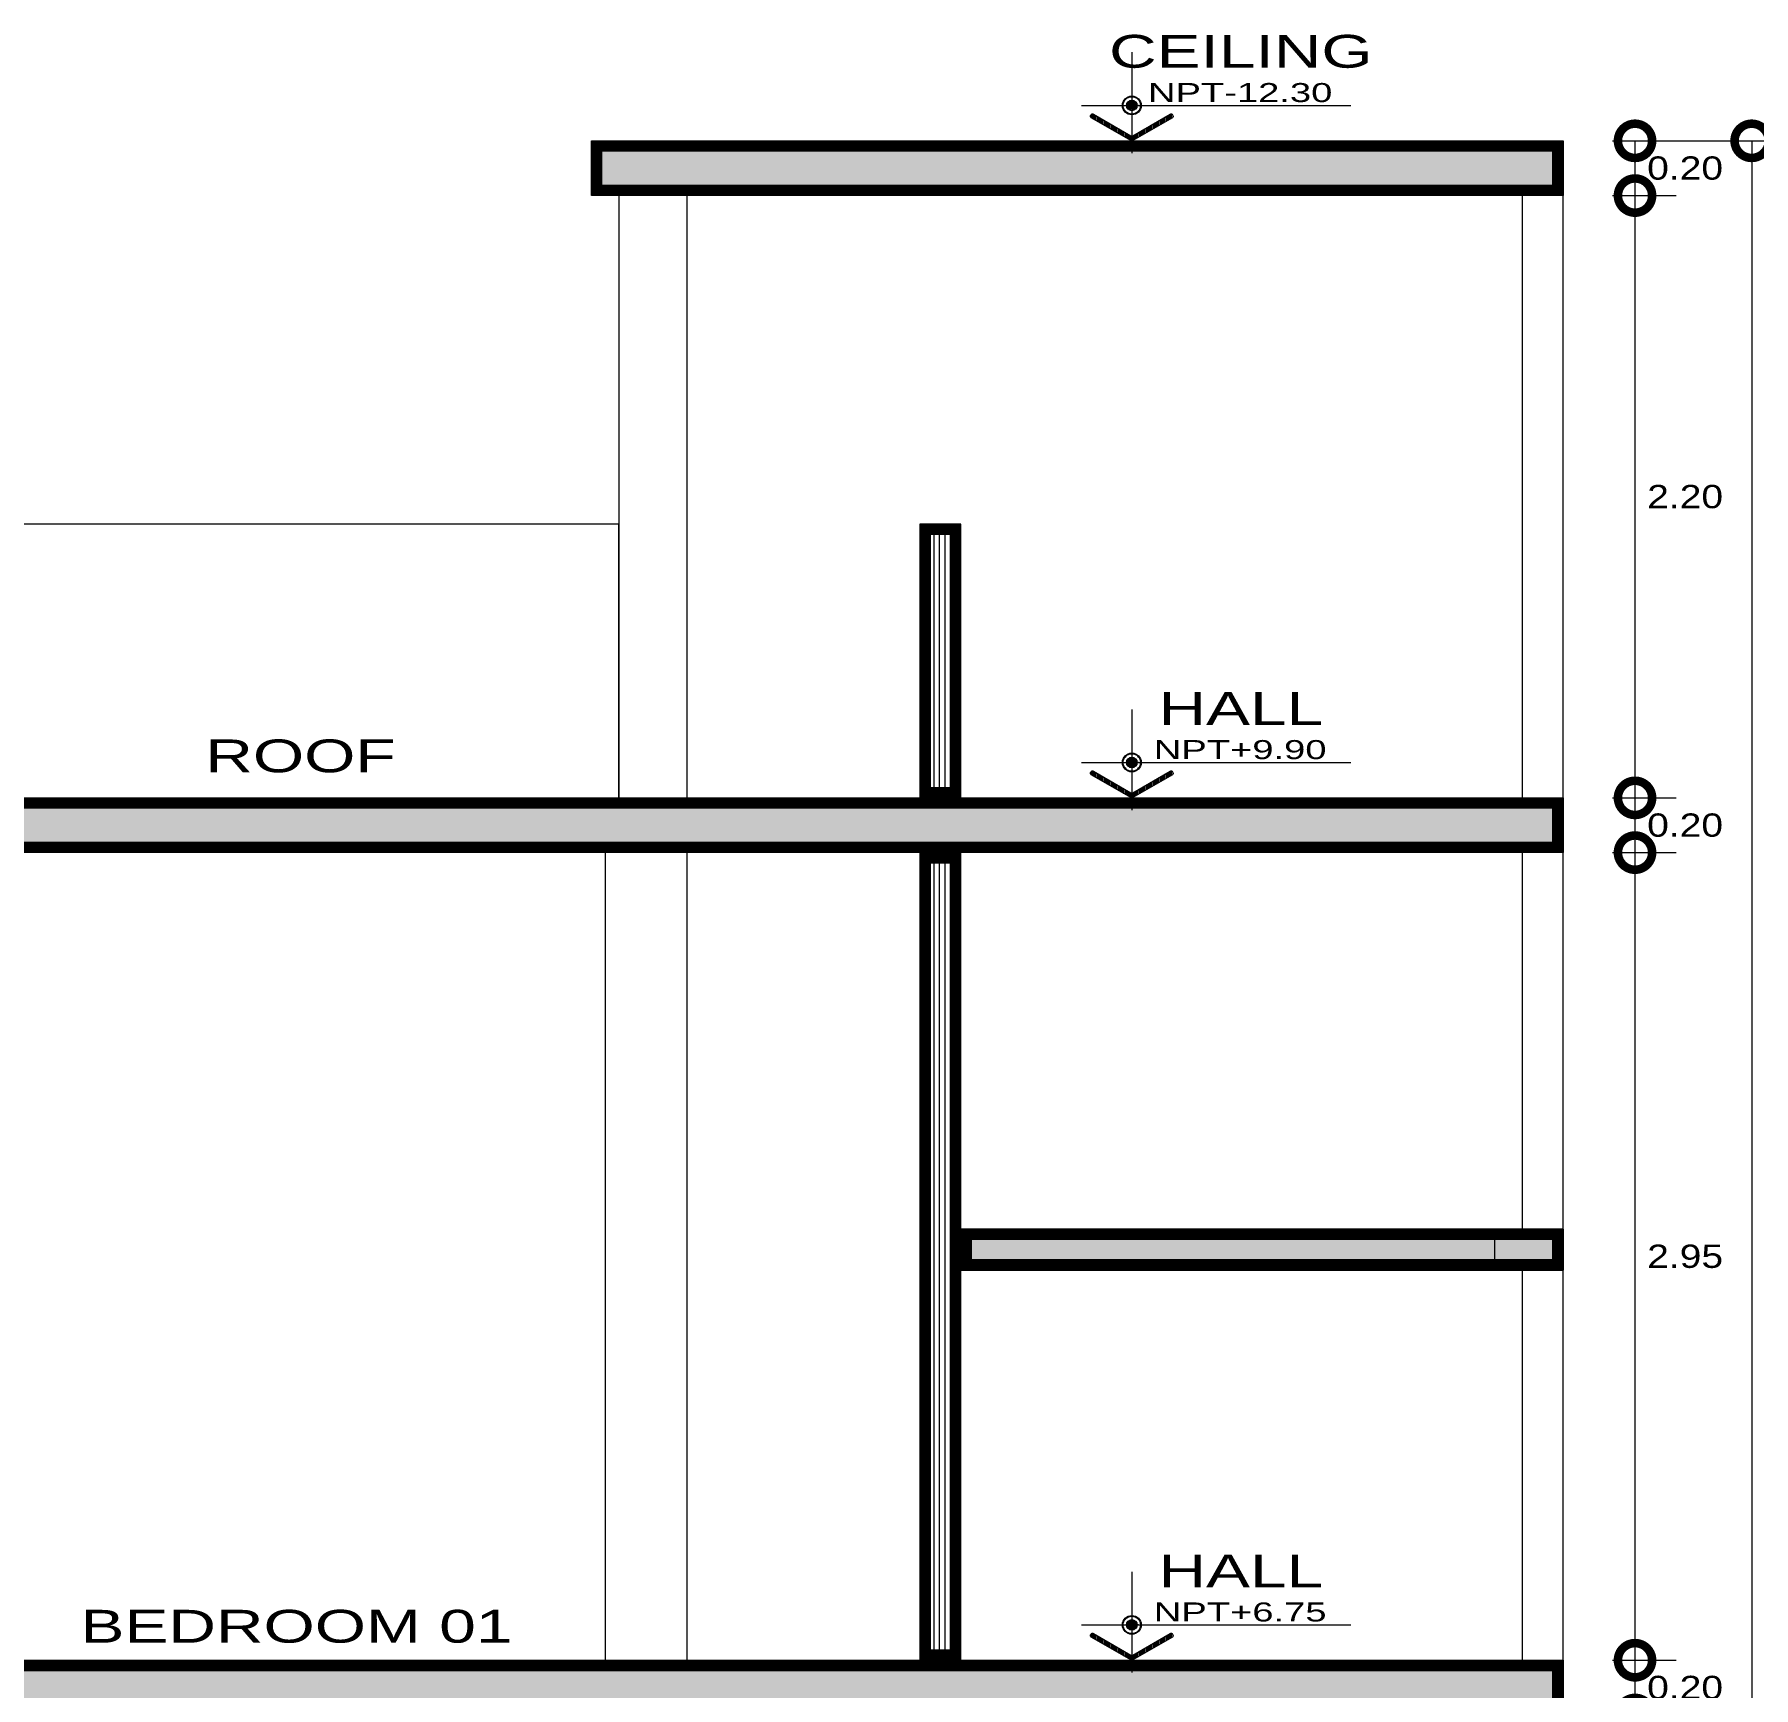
# Model space of a CAD drawing. Header units: millimetres. Extents: x 1555 to 3397, y 790 to 1592.
# Drawn here: x 1696.84 to 1703.12, y 798.01 to 804.05 of the extents above; entities that cross this region are included whole.
import ezdxf
from ezdxf.enums import TextEntityAlignment as Align

# ---------------------------------------------------------------- set-up
doc = ezdxf.new("R2010")
doc.units = ezdxf.units.MM
doc.layers.get('0').update_dxf_attribs({"lineweight": 5})
doc.layers.get('Defpoints').update_dxf_attribs({"lineweight": 5})
for name, color, linetype, lineweight in [('0-Hach de Muro Alto', 145, 'Continuous', 5), ('0-Muro Alto', 145, 'Continuous', 5), ('CONCRETO DE LOSA ALIGERADO', 251, 'Continuous', 5), ('COTAS', 7, 'Continuous', 9), ('LOSA STDIO ARQ', 7, 'Continuous', 13), ('MURO ELEV', 7, 'Continuous', 20), ('SOMBRA01', 250, 'Continuous', 20), ('TEXT2', 7, 'Continuous', 9), ('TEXTURA VARIOS', 251, 'Continuous', 9)]:
    doc.layers.add(name, color=color, linetype=linetype, lineweight=lineweight)
for name, color, linetype, lineweight, true_color in [('COLUMNA ELEVACION', 7, 'Continuous', 9, 0x44484a), ('FLECHAS NPT', 7, 'Continuous', 13, 0x51594d), ('RELLENO DE MURO CORTE', 7, 'Continuous', 5, 0x5b605f), ('TEXTOS NPT', 7, 'Continuous', 5, 0x54254a)]:
    doc.layers.add(name, color=color, linetype=linetype, lineweight=lineweight, true_color=true_color)
doc.styles.add('STYLE1-50EJES', font='swissel.ttf', dxfattribs={"width": 1.2, "height": 0.085})
doc.styles.add('TEXTO-AMBIENTES', font='GOTHIC.TTF', dxfattribs={"width": 1.5, "height": 0.125})
doc.dimstyles.new('DIM-1-50ejes', dxfattribs={"dimtxt": 0.085, "dimasz": 0.25, "dimexe": 0.15, "dimexo": 0.18, "dimgap": 0.03, "dimtad": 2, "dimtih": 1, "dimtoh": 1, "dimzin": 0, "dimdsep": 46, "dimtxsty": 'STYLE1-50EJES', "dimblk1": 'DOTSMALL', "dimblk2": 'DOTSMALL', "dimsah": 1, "dimcen": 2.75, "dimclrd": 256, "dimclre": 256, "dimclrt": 256, "dimazin": 0, "dimtfac": 1, "dimtix": 1, "dimtmove": 0, "dimatfit": 3, "dimldrblk": 'DOTSMALL', "dimfxl": 1, "dimfxlon": 1, "dimtolj": 1, "dimtzin": 0, "dimlwd": -1, "dimlwe": -1, "dimarcsym": 0})
pattern_1 = [(90, (-65.009883, 10.738239), (-0.02, 1e-18), [])]

# ---------------------------------------------------------------- blocks, each defined once
blk = doc.blocks.new('_DOTSMALL')
at = {"color": 0, "linetype": 'ByBlock', "const_width": 0.5}
blk.add_lwpolyline([(-0.0625, 0, 1), (0.0625, 0, 1)], format="xyb", close=True, dxfattribs=at)
blk = doc.blocks.new('*D500')
at = {"layer": 'COTAS', "transparency": 16777216}
for p, q in [((1702.6081, 798.1142), (1702.841, 798.1142)), ((1702.691, 797.9142), (1702.691, 798.1142)), ((1702.6081, 797.9142), (1702.841, 797.9142))]:
    blk.add_line(p, q, dxfattribs=at)
at = {"layer": 'Defpoints', "color": 0, "transparency": 16777216}
for p in [(1702.4281, 798.1142), (1702.691, 798.1142), (1702.4281, 797.9142)]:
    blk.add_point(p, dxfattribs=at)
at = {"layer": 'COTAS', "transparency": 16777216, "xscale": 0.25, "yscale": 0.25, "zscale": 0.25}
for p, rotation in [((1702.691, 798.1142), 90), ((1702.691, 797.9142), 270)]:
    blk.add_blockref('_DOTSMALL', p, dxfattribs=dict(at, rotation=rotation))
at = {"layer": 'COTAS', "transparency": 16777216, "insert": (1702.874, 798.0142), "char_height": 0.085, "attachment_point": 5, "style": 'STYLE1-50EJES'}
blk.add_mtext('\\A1;0.20', dxfattribs=at)
blk = doc.blocks.new('*D501')
at = {"layer": 'COTAS', "transparency": 16777216}
for p, q in [((1702.6081, 801.0642), (1702.841, 801.0642)), ((1702.691, 798.1142), (1702.691, 801.0642)), ((1702.6081, 798.1142), (1702.841, 798.1142))]:
    blk.add_line(p, q, dxfattribs=at)
at = {"layer": 'Defpoints', "color": 0, "transparency": 16777216}
for p in [(1702.4281, 801.0642), (1702.691, 801.0642), (1702.4281, 798.1142)]:
    blk.add_point(p, dxfattribs=at)
at = {"layer": 'COTAS', "transparency": 16777216, "xscale": 0.25, "yscale": 0.25, "zscale": 0.25}
for p, rotation in [((1702.691, 801.0642), 90), ((1702.691, 798.1142), 270)]:
    blk.add_blockref('_DOTSMALL', p, dxfattribs=dict(at, rotation=rotation))
at = {"layer": 'COTAS', "transparency": 16777216, "insert": (1702.8741, 799.5892), "char_height": 0.085, "attachment_point": 5, "style": 'STYLE1-50EJES'}
blk.add_mtext('\\A1;2.95', dxfattribs=at)
blk = doc.blocks.new('*D502')
at = {"layer": 'COTAS', "transparency": 16777216}
for p, q in [((1702.6081, 801.2642), (1702.841, 801.2642)), ((1702.691, 801.0642), (1702.691, 801.2642)), ((1702.6081, 801.0642), (1702.841, 801.0642))]:
    blk.add_line(p, q, dxfattribs=at)
at = {"layer": 'Defpoints', "color": 0, "transparency": 16777216}
for p in [(1702.4281, 801.2642), (1702.691, 801.2642), (1702.4281, 801.0642)]:
    blk.add_point(p, dxfattribs=at)
at = {"layer": 'COTAS', "transparency": 16777216, "xscale": 0.25, "yscale": 0.25, "zscale": 0.25}
for p, rotation in [((1702.691, 801.2642), 90), ((1702.691, 801.0642), 270)]:
    blk.add_blockref('_DOTSMALL', p, dxfattribs=dict(at, rotation=rotation))
at = {"layer": 'COTAS', "transparency": 16777216, "insert": (1702.874, 801.1642), "char_height": 0.085, "attachment_point": 5, "style": 'STYLE1-50EJES'}
blk.add_mtext('\\A1;0.20', dxfattribs=at)
blk = doc.blocks.new('*D503')
at = {"layer": 'COTAS', "transparency": 16777216}
for p, q in [((1702.6081, 803.4642), (1702.841, 803.4642)), ((1702.691, 801.2642), (1702.691, 803.4642)), ((1702.6081, 801.2642), (1702.841, 801.2642))]:
    blk.add_line(p, q, dxfattribs=at)
at = {"layer": 'Defpoints', "color": 0, "transparency": 16777216}
for p in [(1702.4281, 803.4642), (1702.691, 803.4642), (1702.4281, 801.2642)]:
    blk.add_point(p, dxfattribs=at)
at = {"layer": 'COTAS', "transparency": 16777216, "xscale": 0.25, "yscale": 0.25, "zscale": 0.25}
for p, rotation in [((1702.691, 803.4642), 90), ((1702.691, 801.2642), 270)]:
    blk.add_blockref('_DOTSMALL', p, dxfattribs=dict(at, rotation=rotation))
at = {"layer": 'COTAS', "transparency": 16777216, "insert": (1702.8741, 802.3642), "char_height": 0.085, "attachment_point": 5, "style": 'STYLE1-50EJES'}
blk.add_mtext('\\A1;2.20', dxfattribs=at)
blk = doc.blocks.new('*D504')
at = {"layer": 'COTAS', "transparency": 16777216}
for p, q in [((1702.6081, 803.6642), (1702.841, 803.6642)), ((1702.691, 803.4642), (1702.691, 803.6642)), ((1702.6081, 803.4642), (1702.841, 803.4642))]:
    blk.add_line(p, q, dxfattribs=at)
at = {"layer": 'Defpoints', "color": 0, "transparency": 16777216}
for p in [(1702.4281, 803.6642), (1702.691, 803.6642), (1702.4281, 803.4642)]:
    blk.add_point(p, dxfattribs=at)
at = {"layer": 'COTAS', "transparency": 16777216, "xscale": 0.25, "yscale": 0.25, "zscale": 0.25}
for p, rotation in [((1702.691, 803.6642), 90), ((1702.691, 803.4642), 270)]:
    blk.add_blockref('_DOTSMALL', p, dxfattribs=dict(at, rotation=rotation))
at = {"layer": 'COTAS', "transparency": 16777216, "insert": (1702.874, 803.5642), "char_height": 0.085, "attachment_point": 5, "style": 'STYLE1-50EJES'}
blk.add_mtext('\\A1;0.20', dxfattribs=at)
blk = doc.blocks.new('*D535')
at = {"layer": 'COTAS', "transparency": 16777216}
for p, q in [((1702.6081, 803.6642), (1703.2672, 803.6642)), ((1703.1172, 803.6642), (1703.1172, 791.3657)), ((1702.6081, 791.3657), (1703.2672, 791.3657))]:
    blk.add_line(p, q, dxfattribs=at)
at = {"layer": 'Defpoints', "color": 0, "transparency": 16777216}
for p in [(1702.4281, 803.6642), (1702.4281, 791.3657), (1703.1172, 791.3657)]:
    blk.add_point(p, dxfattribs=at)
at = {"layer": 'COTAS', "transparency": 16777216, "xscale": 0.25, "yscale": 0.25, "zscale": 0.25}
for p, rotation in [((1703.1172, 803.6642), 90), ((1703.1172, 791.3657), 270)]:
    blk.add_blockref('_DOTSMALL', p, dxfattribs=dict(at, rotation=rotation))
at = {"layer": 'COTAS', "transparency": 16777216, "insert": (1703.3422, 797.515), "char_height": 0.085, "attachment_point": 5, "style": 'STYLE1-50EJES'}
blk.add_mtext('\\A1;12.30', dxfattribs=at)

msp = doc.modelspace()

# ---------------------------------------------------------------- hatches: boundary and pattern name
at = {"layer": 'CONCRETO DE LOSA ALIGERADO'}
h = msp.add_hatch(dxfattribs=at)
h.set_pattern_fill('CONCRETE', color=256, scale=0.18, style=0, pattern_type=2)
h.set_pattern_definition([(45, (277.87152, -157.15642), (0, 0.180000819), [0.0254556, -0.050913, 0.0127278, -0.0763668, 0.0254556, -0.063639641]), (135, (277.98852, -157.14742), (-0.180000819, 0), [0.02545578, -0.0381834, 0.0127278, -0.063639, 0.02545578, -0.089096681]), (63.434949, (277.84452, -157.183415), (9e-12, 0.18), [0.020124, -0.080496, 0.020124, -0.080502118]), (116.565051, (277.84452, -157.183415), (-7e-11, 0.18), [0.020124, -0.080496, 0.020124, -0.080502118]), (0, (277.84452, -157.16542), (0, 0.18), [0.009, -0.072, 0.018, -0.072, 0.009]), (0, (277.84452, -157.13842), (0, 0.18), [-0.027, 0.018, -0.072, 0, -0.063, 0]), (0, (277.84452, -157.12942), (0, 0.18), [-0.072, 0, -0.054, 0.018, -0.036, 0]), (0, (277.84452, -157.10242), (0, 0.18), [-0.036, 0, -0.045, 0.018, -0.081, 0]), (0, (277.84452, -157.07542), (0, 0.18), [-0.036, 0.018, -0.072, 0.018, -0.036, 0]), (0, (277.84452, -157.03042), (0, 0.18), [-0.027, 0.018, -0.036, 0, -0.099, 0]), (0, (277.84452, -157.02142), (0, 0.18), [-0.036, 0, -0.108, 0.018, -0.018, 0]), (90, (277.85352, -157.14742), (-0.18, 0), [-0.054, 0, -0.054, 0, -0.072, 0]), (90, (277.87152, -157.18342), (-0.18, 0), [-0.027, 0.018, -0.072, 0, -0.063, 0]), (90, (277.88952, -157.18342), (-0.18, 0), [-0.072, 0, -0.063, 0.018, -0.027, 0]), (90, (277.98852, -157.18342), (-0.18, 0), [-0.036, 0.018, -0.09, 0.018, -0.018, 0]), (90, (277.86252, -157.16542), (-0.18, 0), [-0.054, 0, -0.063, 0, -0.063, 0]), (90, (277.88052, -157.16542), (-0.18, 0), [-0.045, 0, -0.099, 0, -0.036, 0]), (90, (277.89852, -157.15642), (-0.18, 0), [-0.09, 0, -0.027, 0, -0.063, 0]), (90, (277.90752, -157.17442), (-0.18, 0), [-0.081, 0, -0.036, 0, -0.045, 0]), (90, (277.92552, -157.14742), (-0.18, 0), [-0.072, 0, -0.027, 0, -0.072, 0]), (90, (277.93452, -157.13842), (-0.18, 0), [-0.081, 0, -0.036, 0, -0.063, 0]), (90, (277.94352, -157.18342), (-0.18, 0), [-0.108, 0, -0.045, 0, -0.027, 0]), (90, (277.95252, -157.15642), (-0.18, 0), [-0.036, 0, -0.072, 0, -0.072, 0]), (90, (277.96152, -157.16542), (-0.18, 0), [-0.081, 0, -0.045, 0, -0.054, 0]), (90, (277.97052, -157.17442), (-0.18, 0), [-0.072, 0, -0.054, 0, -0.054, 0]), (90, (277.98852, -157.16542), (-0.18, 0), [-0.054, 0, -0.054, 0, -0.072, 0]), (90, (278.00652, -157.15642), (-0.18, 0), [-0.072, 0, -0.036, 0, -0.072, 0]), (90, (278.01552, -157.14742), (-0.18, 0), [-0.027, 0, -0.108, 0, -0.045, 0])])
h.paths.add_polyline_path([(1702.42814, 803.46421), (1702.42814, 803.66421), (1698.87814, 803.66421), (1698.87814, 803.46421)])
h = msp.add_hatch(dxfattribs=at)
h.set_pattern_fill('CONCRETE', color=256, scale=0.18, style=0, pattern_type=2)
h.set_pattern_definition([(45, (270.22152, -159.55642), (0, 0.180000819), [0.0254556, -0.050913, 0.0127278, -0.0763668, 0.0254556, -0.063639641]), (135, (270.33852, -159.54742), (-0.180000819, 0), [0.02545578, -0.0381834, 0.0127278, -0.063639, 0.02545578, -0.089096681]), (63.434949, (270.19452, -159.583415), (9e-12, 0.18), [0.020124, -0.080496, 0.020124, -0.080502118]), (116.565051, (270.19452, -159.583415), (-7e-11, 0.18), [0.020124, -0.080496, 0.020124, -0.080502118]), (0, (270.19452, -159.56542), (0, 0.18), [0.009, -0.072, 0.018, -0.072, 0.009]), (0, (270.19452, -159.53842), (0, 0.18), [-0.027, 0.018, -0.072, 0, -0.063, 0]), (0, (270.19452, -159.52942), (0, 0.18), [-0.072, 0, -0.054, 0.018, -0.036, 0]), (0, (270.19452, -159.50242), (0, 0.18), [-0.036, 0, -0.045, 0.018, -0.081, 0]), (0, (270.19452, -159.47542), (0, 0.18), [-0.036, 0.018, -0.072, 0.018, -0.036, 0]), (0, (270.19452, -159.43042), (0, 0.18), [-0.027, 0.018, -0.036, 0, -0.099, 0]), (0, (270.19452, -159.42142), (0, 0.18), [-0.036, 0, -0.108, 0.018, -0.018, 0]), (90, (270.20352, -159.54742), (-0.18, 0), [-0.054, 0, -0.054, 0, -0.072, 0]), (90, (270.22152, -159.58342), (-0.18, 0), [-0.027, 0.018, -0.072, 0, -0.063, 0]), (90, (270.23952, -159.58342), (-0.18, 0), [-0.072, 0, -0.063, 0.018, -0.027, 0]), (90, (270.33852, -159.58342), (-0.18, 0), [-0.036, 0.018, -0.09, 0.018, -0.018, 0]), (90, (270.21252, -159.56542), (-0.18, 0), [-0.054, 0, -0.063, 0, -0.063, 0]), (90, (270.23052, -159.56542), (-0.18, 0), [-0.045, 0, -0.099, 0, -0.036, 0]), (90, (270.24852, -159.55642), (-0.18, 0), [-0.09, 0, -0.027, 0, -0.063, 0]), (90, (270.25752, -159.57442), (-0.18, 0), [-0.081, 0, -0.036, 0, -0.045, 0]), (90, (270.27552, -159.54742), (-0.18, 0), [-0.072, 0, -0.027, 0, -0.072, 0]), (90, (270.28452, -159.53842), (-0.18, 0), [-0.081, 0, -0.036, 0, -0.063, 0]), (90, (270.29352, -159.58342), (-0.18, 0), [-0.108, 0, -0.045, 0, -0.027, 0]), (90, (270.30252, -159.55642), (-0.18, 0), [-0.036, 0, -0.072, 0, -0.072, 0]), (90, (270.31152, -159.56542), (-0.18, 0), [-0.081, 0, -0.045, 0, -0.054, 0]), (90, (270.32052, -159.57442), (-0.18, 0), [-0.072, 0, -0.054, 0, -0.054, 0]), (90, (270.33852, -159.56542), (-0.18, 0), [-0.054, 0, -0.054, 0, -0.072, 0]), (90, (270.35652, -159.55642), (-0.18, 0), [-0.072, 0, -0.036, 0, -0.072, 0]), (90, (270.36552, -159.54742), (-0.18, 0), [-0.027, 0, -0.108, 0, -0.045, 0])])
h.paths.add_polyline_path([(1702.42814, 801.06421), (1702.42814, 801.26421), (1690.72814, 801.26421), (1690.72814, 801.06421)])
h = msp.add_hatch(dxfattribs=at)
h.set_pattern_fill('CONCRETE', color=256, scale=0.18, style=0, pattern_type=2)
h.set_pattern_definition([(45, (279.22152, -161.13142), (0, 0.180000819), [0.0254556, -0.050913, 0.0127278, -0.0763668, 0.0254556, -0.063639641]), (135, (279.33852, -161.12242), (-0.180000819, 0), [0.02545578, -0.0381834, 0.0127278, -0.063639, 0.02545578, -0.089096681]), (63.434949, (279.19452, -161.158415), (9e-12, 0.18), [0.020124, -0.080496, 0.020124, -0.080502118]), (116.565051, (279.19452, -161.158415), (-7e-11, 0.18), [0.020124, -0.080496, 0.020124, -0.080502118]), (0, (279.19452, -161.14042), (0, 0.18), [0.009, -0.072, 0.018, -0.072, 0.009]), (0, (279.19452, -161.11342), (0, 0.18), [-0.027, 0.018, -0.072, 0, -0.063, 0]), (0, (279.19452, -161.10442), (0, 0.18), [-0.072, 0, -0.054, 0.018, -0.036, 0]), (0, (279.19452, -161.07742), (0, 0.18), [-0.036, 0, -0.045, 0.018, -0.081, 0]), (0, (279.19452, -161.05042), (0, 0.18), [-0.036, 0.018, -0.072, 0.018, -0.036, 0]), (0, (279.19452, -161.00542), (0, 0.18), [-0.027, 0.018, -0.036, 0, -0.099, 0]), (0, (279.19452, -160.99642), (0, 0.18), [-0.036, 0, -0.108, 0.018, -0.018, 0]), (90, (279.20352, -161.12242), (-0.18, 0), [-0.054, 0, -0.054, 0, -0.072, 0]), (90, (279.22152, -161.15842), (-0.18, 0), [-0.027, 0.018, -0.072, 0, -0.063, 0]), (90, (279.23952, -161.15842), (-0.18, 0), [-0.072, 0, -0.063, 0.018, -0.027, 0]), (90, (279.33852, -161.15842), (-0.18, 0), [-0.036, 0.018, -0.09, 0.018, -0.018, 0]), (90, (279.21252, -161.14042), (-0.18, 0), [-0.054, 0, -0.063, 0, -0.063, 0]), (90, (279.23052, -161.14042), (-0.18, 0), [-0.045, 0, -0.099, 0, -0.036, 0]), (90, (279.24852, -161.13142), (-0.18, 0), [-0.09, 0, -0.027, 0, -0.063, 0]), (90, (279.25752, -161.14942), (-0.18, 0), [-0.081, 0, -0.036, 0, -0.045, 0]), (90, (279.27552, -161.12242), (-0.18, 0), [-0.072, 0, -0.027, 0, -0.072, 0]), (90, (279.28452, -161.11342), (-0.18, 0), [-0.081, 0, -0.036, 0, -0.063, 0]), (90, (279.29352, -161.15842), (-0.18, 0), [-0.108, 0, -0.045, 0, -0.027, 0]), (90, (279.30252, -161.13142), (-0.18, 0), [-0.036, 0, -0.072, 0, -0.072, 0]), (90, (279.31152, -161.14042), (-0.18, 0), [-0.081, 0, -0.045, 0, -0.054, 0]), (90, (279.32052, -161.14942), (-0.18, 0), [-0.072, 0, -0.054, 0, -0.054, 0]), (90, (279.33852, -161.14042), (-0.18, 0), [-0.054, 0, -0.054, 0, -0.072, 0]), (90, (279.35652, -161.13142), (-0.18, 0), [-0.072, 0, -0.036, 0, -0.072, 0]), (90, (279.36552, -161.12242), (-0.18, 0), [-0.027, 0, -0.108, 0, -0.045, 0])])
h.paths.add_polyline_path([(1700.22814, 799.53921), (1702.42814, 799.53921), (1702.42814, 799.68921), (1700.22814, 799.68921)])
h = msp.add_hatch(dxfattribs=at)
h.set_pattern_fill('CONCRETE', color=256, scale=0.18, style=0, pattern_type=2)
h.set_pattern_definition([(45, (270.22152, -162.70642), (0, 0.180000819), [0.0254556, -0.050913, 0.0127278, -0.0763668, 0.0254556, -0.063639641]), (135, (270.33852, -162.69742), (-0.180000819, 0), [0.02545578, -0.0381834, 0.0127278, -0.063639, 0.02545578, -0.089096681]), (63.434949, (270.19452, -162.733415), (9e-12, 0.18), [0.020124, -0.080496, 0.020124, -0.080502118]), (116.565051, (270.19452, -162.733415), (-7e-11, 0.18), [0.020124, -0.080496, 0.020124, -0.080502118]), (0, (270.19452, -162.71542), (0, 0.18), [0.009, -0.072, 0.018, -0.072, 0.009]), (0, (270.19452, -162.68842), (0, 0.18), [-0.027, 0.018, -0.072, 0, -0.063, 0]), (0, (270.19452, -162.67942), (0, 0.18), [-0.072, 0, -0.054, 0.018, -0.036, 0]), (0, (270.19452, -162.65242), (0, 0.18), [-0.036, 0, -0.045, 0.018, -0.081, 0]), (0, (270.19452, -162.62542), (0, 0.18), [-0.036, 0.018, -0.072, 0.018, -0.036, 0]), (0, (270.19452, -162.58042), (0, 0.18), [-0.027, 0.018, -0.036, 0, -0.099, 0]), (0, (270.19452, -162.57142), (0, 0.18), [-0.036, 0, -0.108, 0.018, -0.018, 0]), (90, (270.20352, -162.69742), (-0.18, 0), [-0.054, 0, -0.054, 0, -0.072, 0]), (90, (270.22152, -162.73342), (-0.18, 0), [-0.027, 0.018, -0.072, 0, -0.063, 0]), (90, (270.23952, -162.73342), (-0.18, 0), [-0.072, 0, -0.063, 0.018, -0.027, 0]), (90, (270.33852, -162.73342), (-0.18, 0), [-0.036, 0.018, -0.09, 0.018, -0.018, 0]), (90, (270.21252, -162.71542), (-0.18, 0), [-0.054, 0, -0.063, 0, -0.063, 0]), (90, (270.23052, -162.71542), (-0.18, 0), [-0.045, 0, -0.099, 0, -0.036, 0]), (90, (270.24852, -162.70642), (-0.18, 0), [-0.09, 0, -0.027, 0, -0.063, 0]), (90, (270.25752, -162.72442), (-0.18, 0), [-0.081, 0, -0.036, 0, -0.045, 0]), (90, (270.27552, -162.69742), (-0.18, 0), [-0.072, 0, -0.027, 0, -0.072, 0]), (90, (270.28452, -162.68842), (-0.18, 0), [-0.081, 0, -0.036, 0, -0.063, 0]), (90, (270.29352, -162.73342), (-0.18, 0), [-0.108, 0, -0.045, 0, -0.027, 0]), (90, (270.30252, -162.70642), (-0.18, 0), [-0.036, 0, -0.072, 0, -0.072, 0]), (90, (270.31152, -162.71542), (-0.18, 0), [-0.081, 0, -0.045, 0, -0.054, 0]), (90, (270.32052, -162.72442), (-0.18, 0), [-0.072, 0, -0.054, 0, -0.054, 0]), (90, (270.33852, -162.71542), (-0.18, 0), [-0.054, 0, -0.054, 0, -0.072, 0]), (90, (270.35652, -162.70642), (-0.18, 0), [-0.072, 0, -0.036, 0, -0.072, 0]), (90, (270.36552, -162.69742), (-0.18, 0), [-0.027, 0, -0.108, 0, -0.045, 0])])
h.paths.add_polyline_path([(1702.42814, 797.91421), (1702.42814, 798.11421), (1690.97814, 798.11421), (1690.97814, 797.91421)])
at = {"layer": 'FLECHAS NPT'}
h = msp.add_hatch(color=256, dxfattribs=at)
h.paths.add_polyline_path([(1700.8524, 803.77802), (1700.8524, 803.79337), (1700.83705, 803.79337, 0.4142136)])
h.paths.add_polyline_path([(1700.86774, 803.79337), (1700.8524, 803.79337), (1700.8524, 803.77802, 0.4142136)])
h.paths.add_polyline_path([(1700.86774, 803.79337, 0.4142136), (1700.8524, 803.80871), (1700.8524, 803.79337)])
h.paths.add_polyline_path([(1700.8524, 803.79337), (1700.8524, 803.80871, 0.4142136), (1700.83705, 803.79337)])
h = msp.add_hatch(dxfattribs=at)
h.set_pattern_fill('ANSI31', color=256, scale=0.040926, angle=45, style=0)
h.set_pattern_definition([(90, (1664.1488704, 809.99396), (0.0051157655, 0), [])])
h.paths.add_polyline_path([(1700.71191, 803.76185, 0.4142136), (1700.70353, 803.7596), (1700.70199, 803.75694, 0.4142136), (1700.70424, 803.74856), (1700.84856, 803.66523, 0.1316525), (1700.8524, 803.66421), (1700.8524, 803.68193, -0.1316525), (1700.84856, 803.68296)])
h.paths.add_polyline_path([(1700.85623, 803.68296, -0.1316525), (1700.8524, 803.68193), (1700.8524, 803.66421, 0.1316525), (1700.85623, 803.66523), (1701.00055, 803.74856, 0.4142136), (1701.0028, 803.75694), (1701.00126, 803.7596, 0.4142136), (1700.99288, 803.76185)])
h = msp.add_hatch(dxfattribs=at)
h.set_pattern_fill('ANSI31', color=256, scale=0.040926, angle=45, style=0)
h.set_pattern_definition([(90, (1664.1488704, 807.59396), (0.0051157655, 0), [])])
h.paths.add_polyline_path([(1700.71191, 801.36185, 0.4142136), (1700.70353, 801.3596), (1700.70199, 801.35694, 0.4142136), (1700.70424, 801.34856), (1700.84856, 801.26523, 0.1316525), (1700.8524, 801.26421), (1700.8524, 801.28193, -0.1316525), (1700.84856, 801.28296)])
h.paths.add_polyline_path([(1700.85623, 801.28296, -0.1316525), (1700.8524, 801.28193), (1700.8524, 801.26421, 0.1316525), (1700.85623, 801.26523), (1701.00055, 801.34856, 0.4142136), (1701.0028, 801.35694), (1701.00126, 801.3596, 0.4142136), (1700.99288, 801.36185)])
h = msp.add_hatch(color=256, dxfattribs=at)
h.paths.add_polyline_path([(1700.8524, 801.37802), (1700.8524, 801.39337), (1700.83705, 801.39337, 0.4142136)])
h.paths.add_polyline_path([(1700.86774, 801.39337), (1700.8524, 801.39337), (1700.8524, 801.37802, 0.4142136)])
h.paths.add_polyline_path([(1700.86774, 801.39337, 0.4142136), (1700.8524, 801.40871), (1700.8524, 801.39337)])
h.paths.add_polyline_path([(1700.8524, 801.39337), (1700.8524, 801.40871, 0.4142136), (1700.83705, 801.39337)])
h = msp.add_hatch(dxfattribs=at)
h.set_pattern_fill('ANSI31', color=256, scale=0.040926, angle=45, style=0)
h.set_pattern_definition([(90, (1664.1488704, 804.44396), (0.0051157655, 0), [])])
h.paths.add_polyline_path([(1700.71191, 798.21185, 0.4142136), (1700.70353, 798.2096), (1700.70199, 798.20694, 0.4142136), (1700.70424, 798.19856), (1700.84856, 798.11523, 0.1316525), (1700.8524, 798.11421), (1700.8524, 798.13193, -0.1316525), (1700.84856, 798.13296)])
h.paths.add_polyline_path([(1700.85623, 798.13296, -0.1316525), (1700.8524, 798.13193), (1700.8524, 798.11421, 0.1316525), (1700.85623, 798.11523), (1701.00055, 798.19856, 0.4142136), (1701.0028, 798.20694), (1701.00126, 798.2096, 0.4142136), (1700.99288, 798.21185)])
h = msp.add_hatch(color=256, dxfattribs=at)
h.paths.add_polyline_path([(1700.8524, 798.22802), (1700.8524, 798.24337), (1700.83705, 798.24337, 0.4142136)])
h.paths.add_polyline_path([(1700.86774, 798.24337), (1700.8524, 798.24337), (1700.8524, 798.22802, 0.4142136)])
h.paths.add_polyline_path([(1700.86774, 798.24337, 0.4142136), (1700.8524, 798.25871), (1700.8524, 798.24337)])
h.paths.add_polyline_path([(1700.8524, 798.24337), (1700.8524, 798.25871, 0.4142136), (1700.83705, 798.24337)])
at = {"layer": 'RELLENO DE MURO CORTE'}
h = msp.add_hatch(dxfattribs=at)
h.set_pattern_fill('_USER', color=256, scale=0.02, angle=90, style=0, pattern_type=0)
h.set_pattern_definition(pattern_1)
h.paths.add_polyline_path([(1700.20814, 802.24421), (1700.09814, 802.24421), (1700.09814, 801.28421), (1700.20814, 801.28421)])
h = msp.add_hatch(dxfattribs=at)
h.set_pattern_fill('_USER', color=256, scale=0.02, angle=90, style=0, pattern_type=0)
h.set_pattern_definition(pattern_1)
h.paths.add_polyline_path([(1700.20814, 801.04421), (1700.09814, 801.04421), (1700.09814, 798.13421), (1700.20814, 798.13421)])
at = {"layer": 'TEXTURA VARIOS'}
h = msp.add_hatch(color=256, dxfattribs=at)
h.paths.add_polyline_path([(1700.8524, 803.82758), (1700.8524, 803.82508, -0.4142136), (1700.88411, 803.79337), (1700.88661, 803.79337, 0.4142136)])
h.paths.add_polyline_path([(1700.82068, 803.79337), (1700.81818, 803.79337, 0.4142136), (1700.8524, 803.75915), (1700.8524, 803.76165, -0.4142136)])
h = msp.add_hatch(color=256, dxfattribs=at)
h.paths.add_polyline_path([(1700.8524, 803.80758), (1700.8524, 803.81258, 0.4142136), (1700.83318, 803.79337), (1700.83818, 803.79337, -0.4142136)])
h.paths.add_polyline_path([(1700.87161, 803.79337), (1700.86661, 803.79337, -0.4142136), (1700.8524, 803.77915), (1700.8524, 803.77415, 0.4142136)])
h = msp.add_hatch(color=256, dxfattribs=at)
h.paths.add_polyline_path([(1700.8524, 803.78126), (1700.8524, 803.79337), (1700.84029, 803.79337, 0.4142136)])
h.paths.add_polyline_path([(1700.8645, 803.79337), (1700.8524, 803.79337), (1700.8524, 803.78126, 0.4142136)])
h.paths.add_polyline_path([(1700.8645, 803.79337, 0.4142136), (1700.8524, 803.80547), (1700.8524, 803.79337)])
h.paths.add_polyline_path([(1700.8524, 803.79337), (1700.8524, 803.80547, 0.4142136), (1700.84029, 803.79337)])
h = msp.add_hatch(color=256, dxfattribs=at)
h.paths.add_polyline_path([(1700.8524, 801.42758), (1700.8524, 801.42508, -0.4142136), (1700.88411, 801.39337), (1700.88661, 801.39337, 0.4142136)])
h.paths.add_polyline_path([(1700.82068, 801.39337), (1700.81818, 801.39337, 0.4142136), (1700.8524, 801.35915), (1700.8524, 801.36165, -0.4142136)])
h = msp.add_hatch(color=256, dxfattribs=at)
h.paths.add_polyline_path([(1700.8524, 801.40758), (1700.8524, 801.41258, 0.4142136), (1700.83318, 801.39337), (1700.83818, 801.39337, -0.4142136)])
h.paths.add_polyline_path([(1700.87161, 801.39337), (1700.86661, 801.39337, -0.4142136), (1700.8524, 801.37915), (1700.8524, 801.37415, 0.4142136)])
h = msp.add_hatch(color=256, dxfattribs=at)
h.paths.add_polyline_path([(1700.8524, 801.38126), (1700.8524, 801.39337), (1700.84029, 801.39337, 0.4142136)])
h.paths.add_polyline_path([(1700.8645, 801.39337), (1700.8524, 801.39337), (1700.8524, 801.38126, 0.4142136)])
h.paths.add_polyline_path([(1700.8645, 801.39337, 0.4142136), (1700.8524, 801.40547), (1700.8524, 801.39337)])
h.paths.add_polyline_path([(1700.8524, 801.39337), (1700.8524, 801.40547, 0.4142136), (1700.84029, 801.39337)])
h = msp.add_hatch(color=256, dxfattribs=at)
h.paths.add_polyline_path([(1700.8524, 798.27758), (1700.8524, 798.27508, -0.4142136), (1700.88411, 798.24337), (1700.88661, 798.24337, 0.4142136)])
h.paths.add_polyline_path([(1700.82068, 798.24337), (1700.81818, 798.24337, 0.4142136), (1700.8524, 798.20915), (1700.8524, 798.21165, -0.4142136)])
h = msp.add_hatch(color=256, dxfattribs=at)
h.paths.add_polyline_path([(1700.8524, 798.25758), (1700.8524, 798.26258, 0.4142136), (1700.83318, 798.24337), (1700.83818, 798.24337, -0.4142136)])
h.paths.add_polyline_path([(1700.87161, 798.24337), (1700.86661, 798.24337, -0.4142136), (1700.8524, 798.22915), (1700.8524, 798.22415, 0.4142136)])
h = msp.add_hatch(color=256, dxfattribs=at)
h.paths.add_polyline_path([(1700.8524, 798.23126), (1700.8524, 798.24337), (1700.84029, 798.24337, 0.4142136)])
h.paths.add_polyline_path([(1700.8645, 798.24337), (1700.8524, 798.24337), (1700.8524, 798.23126, 0.4142136)])
h.paths.add_polyline_path([(1700.8645, 798.24337, 0.4142136), (1700.8524, 798.25547), (1700.8524, 798.24337)])
h.paths.add_polyline_path([(1700.8524, 798.24337), (1700.8524, 798.25547, 0.4142136), (1700.84029, 798.24337)])

# ---------------------------------------------------------------- linework, layer by layer
for centre, radius in [((1700.8524, 803.79337), 0.03422), ((1700.8524, 803.79337), 0.01422), ((1700.8524, 803.79337), 0.01211), ((1700.8524, 801.39337), 0.03422), ((1700.8524, 801.39337), 0.01422), ((1700.8524, 801.39337), 0.01211), ((1700.8524, 798.24337), 0.03422), ((1700.8524, 798.24337), 0.01422), ((1700.8524, 798.24337), 0.01211)]:
    msp.add_circle(centre, radius)
at = {"layer": '0-Hach de Muro Alto', "const_width": 0.04}
for points in [[(1700.20814, 802.24421), (1700.09814, 802.24421), (1700.09814, 801.28421), (1700.20814, 801.28421)], [(1700.20814, 801.04421), (1700.09814, 801.04421), (1700.09814, 798.13421), (1700.20814, 798.13421)]]:
    msp.add_lwpolyline(points, close=True, dxfattribs=at)
at = {"layer": '0-Muro Alto'}
for points in [[(1700.22814, 802.26421), (1700.07814, 802.26421), (1700.07814, 801.26421), (1700.22814, 801.26421)], [(1700.22814, 801.06421), (1700.07814, 801.06421), (1700.07814, 798.11421), (1700.22814, 798.11421)]]:
    msp.add_lwpolyline(points, close=True, dxfattribs=at)
at = {"layer": 'COLUMNA ELEVACION'}
for points in [[(1699.22814, 803.46421), (1698.97814, 803.46421), (1698.97814, 801.26421), (1699.22814, 801.26421)], [(1702.42814, 803.46421), (1702.27814, 803.46421), (1702.27814, 801.26421), (1702.42814, 801.26421)], [(1699.22814, 801.06421), (1698.92814, 801.06421), (1698.92814, 798.11421), (1699.22814, 798.11421)], [(1702.42814, 801.06421), (1702.27814, 801.06421), (1702.27814, 799.68921), (1702.42814, 799.68921)], [(1702.42814, 799.53921), (1702.27814, 799.53921), (1702.27814, 798.11421), (1702.42814, 798.11421)]]:
    msp.add_lwpolyline(points, close=True, dxfattribs=at)
at = {"layer": 'FLECHAS NPT', "ltscale": 0.8}
for p, q in [((1700.8524, 803.98743), (1700.8524, 803.61909)), ((1700.66849, 803.79337), (1701.65282, 803.79337)), ((1700.8524, 801.58743), (1700.8524, 801.21909)), ((1700.66849, 801.39337), (1701.65282, 801.39337)), ((1700.8524, 798.43743), (1700.8524, 798.06909)), ((1700.66849, 798.24337), (1701.65282, 798.24337))]:
    msp.add_line(p, q, dxfattribs=at)
for points in [[(1700.84856, 803.66523, 0.2679492), (1700.85623, 803.66523, -0.2679492), (1700.84856, 803.66523), (1700.70424, 803.74856, -0.4142136), (1700.70199, 803.75694), (1700.70353, 803.7596, -0.4142136), (1700.71191, 803.76185), (1700.84856, 803.68296, 0.2679492), (1700.85623, 803.68296), (1700.99288, 803.76185, -0.4142136), (1701.00126, 803.7596), (1701.0028, 803.75694, -0.4142136), (1701.00055, 803.74856), (1700.85623, 803.66523)], [(1700.84856, 801.26523, 0.2679492), (1700.85623, 801.26523, -0.2679492), (1700.84856, 801.26523), (1700.70424, 801.34856, -0.4142136), (1700.70199, 801.35694), (1700.70353, 801.3596, -0.4142136), (1700.71191, 801.36185), (1700.84856, 801.28296, 0.2679492), (1700.85623, 801.28296), (1700.99288, 801.36185, -0.4142136), (1701.00126, 801.3596), (1701.0028, 801.35694, -0.4142136), (1701.00055, 801.34856), (1700.85623, 801.26523)], [(1700.84856, 798.11523, 0.2679492), (1700.85623, 798.11523, -0.2679492), (1700.84856, 798.11523), (1700.70424, 798.19856, -0.4142136), (1700.70199, 798.20694), (1700.70353, 798.2096, -0.4142136), (1700.71191, 798.21185), (1700.84856, 798.13296, 0.2679492), (1700.85623, 798.13296), (1700.99288, 798.21185, -0.4142136), (1701.00126, 798.2096), (1701.0028, 798.20694, -0.4142136), (1701.00055, 798.19856), (1700.85623, 798.11523)]]:
    msp.add_lwpolyline(points, format="xyb", dxfattribs=at)
at = {"layer": 'FLECHAS NPT'}
for centre in [(1700.8524, 803.79337), (1700.8524, 801.39337), (1700.8524, 798.24337)]:
    msp.add_circle(centre, 0.01535, dxfattribs=at)
at = {"layer": 'LOSA STDIO ARQ', "const_width": 0.04}
for points in [[(1698.89814, 803.64421), (1702.40814, 803.64421), (1702.40814, 803.48421), (1698.89814, 803.48421)], [(1690.74814, 801.24421), (1702.40814, 801.24421), (1702.40814, 801.08421), (1690.74814, 801.08421)], [(1700.24814, 799.66921), (1702.40814, 799.66921), (1702.40814, 799.55921), (1700.24814, 799.55921)], [(1690.99814, 798.09421), (1702.40814, 798.09421), (1702.40814, 797.93421), (1690.99814, 797.93421)]]:
    msp.add_lwpolyline(points, close=True, dxfattribs=at)
at = {"layer": 'LOSA STDIO ARQ'}
for points in [[(1690.72814, 801.26421), (1702.42814, 801.26421), (1702.42814, 801.06421), (1690.72814, 801.06421)], [(1700.22814, 799.68921), (1702.42814, 799.68921), (1702.42814, 799.53921), (1700.22814, 799.53921)], [(1690.97814, 798.11421), (1702.42814, 798.11421), (1702.42814, 797.91421), (1690.97814, 797.91421)], [(1690.97814, 798.11421), (1702.42814, 798.11421), (1702.42814, 797.91421), (1690.97814, 797.91421)]]:
    msp.add_lwpolyline(points, close=True, dxfattribs=at)
at = {"layer": 'MURO ELEV'}
for points in [[(1698.87814, 803.66421), (1702.42814, 803.66421), (1702.42814, 803.46421), (1698.87814, 803.46421)], [(1698.87814, 803.66421), (1702.42814, 803.66421), (1702.42814, 803.46421), (1698.87814, 803.46421)], [(1698.97814, 802.26421), (1695.37814, 802.26421), (1695.37814, 801.26421), (1698.97814, 801.26421)], [(1702.42814, 799.68921), (1700.22814, 799.68921), (1700.22814, 799.53921), (1702.42814, 799.53921)], [(1702.42814, 799.68921), (1700.22814, 799.68921), (1700.22814, 799.53921), (1702.42814, 799.53921)], [(1702.42814, 799.68921), (1702.17814, 799.68921), (1702.17814, 799.53921), (1702.42814, 799.53921)], [(1702.42814, 799.68921), (1702.17814, 799.68921), (1702.17814, 799.53921), (1702.42814, 799.53921)]]:
    msp.add_lwpolyline(points, close=True, dxfattribs=at)
at = {"layer": 'SOMBRA01'}
for p, q in [((1700.87661, 803.79337), (1700.86661, 803.79337)), ((1700.86661, 803.79337), (1700.87161, 803.79337)), ((1700.87661, 803.79337), (1700.88661, 803.79337)), ((1700.88161, 803.79337), (1700.88661, 803.79337)), ((1700.87661, 801.39337), (1700.86661, 801.39337)), ((1700.86661, 801.39337), (1700.87161, 801.39337)), ((1700.87661, 801.39337), (1700.88661, 801.39337)), ((1700.88161, 801.39337), (1700.88661, 801.39337)), ((1700.87661, 798.24337), (1700.86661, 798.24337)), ((1700.86661, 798.24337), (1700.87161, 798.24337)), ((1700.87661, 798.24337), (1700.88661, 798.24337)), ((1700.88161, 798.24337), (1700.88661, 798.24337))]:
    msp.add_line(p, q, dxfattribs=at)
for centre, radius in [((1700.8524, 803.79337), 0.03172), ((1700.8524, 803.79337), 0.01922), ((1700.8524, 801.39337), 0.03172), ((1700.8524, 801.39337), 0.01922), ((1700.8524, 798.24337), 0.03172), ((1700.8524, 798.24337), 0.01922)]:
    msp.add_circle(centre, radius, dxfattribs=at)

# ---------------------------------------------------------------- texts
at = {"layer": 'TEXT2', "char_height": 0.12, "attachment_point": 5, "style": 'TEXTO-AMBIENTES'}
for s, insert, width in [('\\A1;CEILING', (1701.25072, 803.99031), 1.311925), ('\\A1;HALL', (1701.25072, 801.59031), 1.311925), ('\\A1;ROOF', (1697.81488, 801.41665), 1.311925), ('\\A1;HALL', (1701.25072, 798.44031), 1.311925), ('\\A1;BEDROOM 01', (1697.80025, 798.23745), 1.9880209)]:
    msp.add_mtext(s, dxfattribs=dict(at, insert=insert, width=width))
at = {"layer": 'TEXTOS NPT', "linetype": 'Continuous', "ltscale": 0.5, "style": 'TEXTO-AMBIENTES', "width": 1.5}
for s, p in [('NPT-12.30', (1701.24823, 803.84048)), ('NPT+9.90', (1701.24823, 801.44048)), ('NPT+6.75', (1701.24823, 798.29048))]:
    msp.add_text(s, height=0.069458, dxfattribs=at).set_placement(p, align=Align.MIDDLE_CENTER)

# ---------------------------------------------------------------- dimensions: what is measured, and where the dimension line sits
at = {"layer": 'COTAS'}
for base, p1, p2, picture, middle in [((1702.691, 803.66421), (1702.42814, 803.46421), (1702.42814, 803.66421), '*D504', (1702.874, 803.56421)), ((1702.691, 803.46421), (1702.42814, 801.26421), (1702.42814, 803.46421), '*D503', (1702.87413, 802.36421)), ((1702.691, 801.26421), (1702.42814, 801.06421), (1702.42814, 801.26421), '*D502', (1702.874, 801.16421)), ((1702.691, 801.06421), (1702.42814, 798.11421), (1702.42814, 801.06421), '*D501', (1702.87413, 799.58921)), ((1702.691, 798.11421), (1702.42814, 797.91421), (1702.42814, 798.11421), '*D500', (1702.874, 798.01421))]:
    dim = msp.add_linear_dim(base=base, p1=p1, p2=p2, angle=90, dimstyle='DIM-1-50ejes', override={"dimtmove": 1}, dxfattribs=at)
    dim.commit()
    dim.dimension.update_dxf_attribs({"geometry": picture, "text_midpoint": middle})
dim = msp.add_aligned_dim(p1=(1702.42814, 803.66421), p2=(1702.42814, 791.3657), distance=0.68902, dimstyle='DIM-1-50ejes', override={"dimtmove": 1}, dxfattribs=at)
dim.commit()
dim.dimension.update_dxf_attribs({"geometry": '*D535', "text_midpoint": (1703.34223, 797.51495)})

doc.saveas('drawing.dxf')
